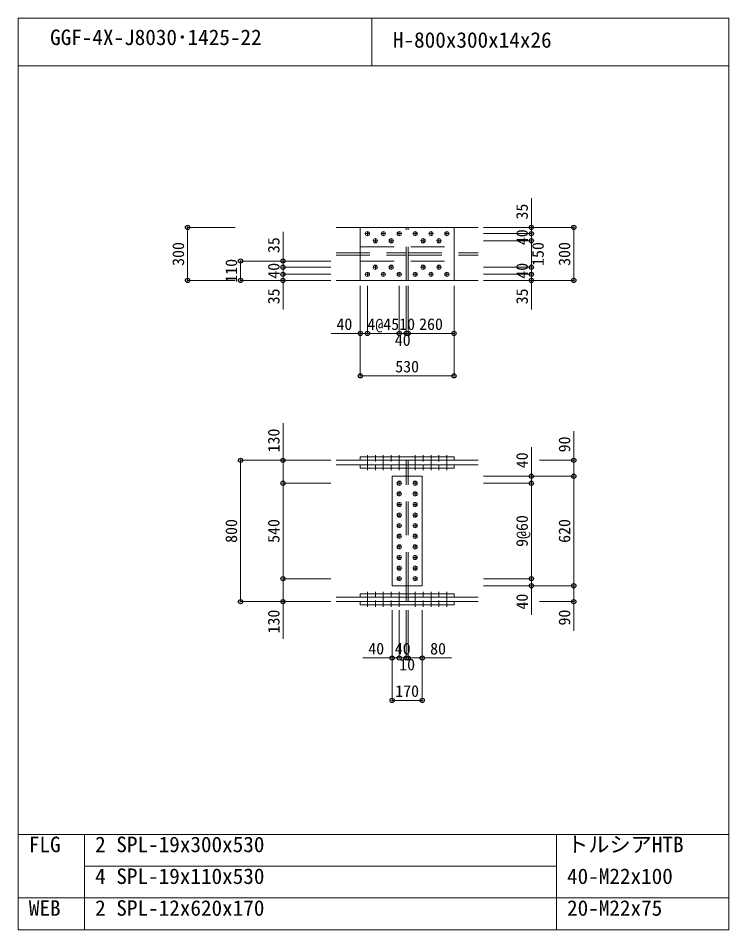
# Model space of a CAD drawing. Units: millimetres, scale not verified. Extents: x -8310 to 8310, y -4800 to 5700.
# Drawn here: x 4290 to 8310, y 540 to 5700 of the extents above; entities that cross this region are included whole.
import ezdxf
from ezdxf.enums import TextEntityAlignment as Align

# ---------------------------------------------------------------- set-up
doc = ezdxf.new("R2010")
doc.units = ezdxf.units.MM
doc.header["$LTSCALE"] = 30
doc.header["$PDMODE"] = 32
doc.header["$PDSIZE"] = 24
doc.linetypes.add('DASHED1', pattern=[1.8, 1.2, -0.6])
doc.linetypes.add('USER2', pattern=[9.525, 6.35, -3.175])
doc.layers.add('0-0', color=7, linetype='Continuous')
doc.layers.add('0-2', color=7, linetype='Continuous')
for name, color, linetype, lineweight in [('0-1', 7, 'Continuous', 18), ('0-5', 7, 'Continuous', 18), ('0-6', 7, 'USER2', 18), ('0-8', 7, 'Continuous', 18), ('0-9', 7, 'Continuous', 18), ('0-A', 7, 'Continuous', 18), ('0-B', 7, 'Continuous', 18)]:
    doc.layers.add(name, color=color, linetype=linetype, lineweight=lineweight)
doc.styles.add('ＭＳ ゴシック', font='')
doc.styles.get('ＭＳ ゴシック').set_extended_font_data('MS Gothic')

msp = doc.modelspace()

# ---------------------------------------------------------------- linework, layer by layer
at = {"layer": '0-0'}
for p in [(5248, 4515.5), (7193, 4515.5), (7193, 4480.5), (7433, 4515.5), (7193, 4440.5), (5548, 4325.5), (5788, 4325.5), (5788, 4290.5), (7193, 4290.5), (5788, 4250.5), (7193, 4250.5), (5248, 4215.5), (5548, 4215.5), (5788, 4215.5), (7193, 4215.5), (7433, 4215.5), (6225.5, 3915.5), (6265.5, 3915.5), (6445.5, 3915.5), (6485.5, 3915.5), (6495.5, 3915.5), (6755.5, 3915.5), (6225.5, 3675.5), (6755.5, 3675.5), (5548, 3197.5), (5788, 3197.5), (7433, 3197.5), (7193, 3107.5), (7433, 3107.5), (5788, 3067.5), (7193, 3067.5), (5788, 2527.5), (7193, 2527.5), (7193, 2487.5), (7433, 2487.5), (5548, 2397.5), (5788, 2397.5), (7433, 2397.5), (6405.5, 2078.5), (6445.5, 2078.5), (6485.5, 2078.5), (6495.5, 2078.5), (6575.5, 2078.5), (6405.5, 1838.5), (6575.5, 1838.5)]:
    msp.add_point(p, dxfattribs=at)
at = {"layer": '0-1'}
for p, q in [((4290, 540), (4290, 5700)), ((4290, 5700), (8310, 5700)), ((6290, 5430), (6290, 5700)), ((8310, 540), (8310, 5700)), ((4290, 5430), (8310, 5430)), ((4290, 1080), (8310, 1080)), ((4665, 540), (4665, 1080)), ((7335, 540), (7335, 1080)), ((4665, 900), (7335, 900)), ((4290, 720), (8310, 720)), ((4290, 540), (8310, 540))]:
    msp.add_line(p, q, dxfattribs=at)
at = {"layer": '0-5'}
for p, q in [((6088, 4515.5), (6485.5, 4515.5)), ((6225.5, 4515.5), (6755.5, 4515.5)), ((6225.5, 4215.5), (6225.5, 4515.5)), ((6495.5, 4515.5), (6893, 4515.5)), ((6088, 4215.5), (6485.5, 4215.5)), ((6495.5, 4215.5), (6893, 4215.5)), ((6225.5, 3216.5), (6755.5, 3216.5)), ((6225.5, 3197.5), (6225.5, 3216.5)), ((6088, 3197.5), (6485.5, 3197.5)), ((6225.5, 3171.5), (6755.5, 3171.5)), ((6225.5, 3152.5), (6225.5, 3171.5)), ((6485.5, 3107.5), (6485.5, 3152.5)), ((6495.5, 3197.5), (6893, 3197.5)), ((6495.5, 3171.5), (6495.5, 3197.5)), ((6495.5, 3171.5), (6893, 3171.5)), ((6495.5, 3107.5), (6495.5, 3152.5)), ((6405.5, 3107.5), (6575.5, 3107.5)), ((6405.5, 2487.5), (6405.5, 3107.5)), ((6485.5, 2442.5), (6485.5, 2487.5)), ((6495.5, 2442.5), (6495.5, 2487.5)), ((6225.5, 2442.5), (6485.5, 2442.5)), ((6225.5, 2423.5), (6225.5, 2442.5)), ((6485.5, 2442.5), (6755.5, 2442.5)), ((6755.5, 2423.5), (6755.5, 2442.5)), ((6088, 2423.5), (6485.5, 2423.5)), ((6225.5, 2423.5), (6485.5, 2423.5)), ((6225.5, 2397.5), (6485.5, 2397.5)), ((6225.5, 2378.5), (6225.5, 2397.5)), ((6225.5, 2378.5), (6485.5, 2378.5)), ((6485.5, 2423.5), (6755.5, 2423.5)), ((6485.5, 2397.5), (6755.5, 2397.5)), ((6485.5, 2378.5), (6755.5, 2378.5)), ((6495.5, 2397.5), (6893, 2397.5)), ((6755.5, 2378.5), (6755.5, 2397.5))]:
    msp.add_line(p, q, dxfattribs=at)
for points in [[(6225.5, 4215.5), (6755.5, 4215.5), (6755.5, 4515.5)], [(6225.5, 3197.5), (6755.5, 3197.5), (6755.5, 3216.5)], [(6088, 3171.5), (6485.5, 3171.5), (6485.5, 3197.5)], [(6225.5, 3152.5), (6755.5, 3152.5), (6755.5, 3171.5)], [(6405.5, 2487.5), (6575.5, 2487.5), (6575.5, 3107.5)], [(6088, 2397.5), (6485.5, 2397.5), (6485.5, 2423.5)], [(6495.5, 2397.5), (6495.5, 2423.5), (6893, 2423.5)]]:
    msp.add_lwpolyline(points, dxfattribs=at)
at = {"layer": '0-6'}
for p, q in [((6225.5, 4515.5), (6755.5, 4515.5)), ((6485.5, 4215.5), (6485.5, 4515.5)), ((6495.5, 4215.5), (6495.5, 4515.5)), ((6225.5, 4405.5), (6755.5, 4405.5)), ((6088, 4372.5), (6485.5, 4372.5)), ((6088, 4358.5), (6485.5, 4358.5)), ((6495.5, 4372.5), (6893, 4372.5)), ((6495.5, 4358.5), (6893, 4358.5)), ((6225.5, 4325.5), (6755.5, 4325.5)), ((6225.5, 4215.5), (6755.5, 4215.5)), ((6485.5, 3152.5), (6485.5, 3171.5)), ((6495.5, 3152.5), (6495.5, 3171.5)), ((6485.5, 2487.5), (6485.5, 3107.5)), ((6495.5, 2487.5), (6495.5, 3107.5)), ((6485.5, 2423.5), (6485.5, 2442.5)), ((6495.5, 2423.5), (6495.5, 2442.5))]:
    msp.add_line(p, q, dxfattribs=at)
at = {"layer": '0-8'}
for p, q in [((6265.5, 4469.5), (6265.5, 4491.5)), ((6355.5, 4469.5), (6355.5, 4491.5)), ((6445.5, 4469.5), (6445.5, 4491.5)), ((6535.5, 4469.5), (6535.5, 4491.5)), ((6625.5, 4469.5), (6625.5, 4491.5)), ((6715.5, 4469.5), (6715.5, 4491.5)), ((6254.5, 4480.5), (6276.5, 4480.5)), ((6299.5, 4440.5), (6321.5, 4440.5)), ((6310.5, 4429.5), (6310.5, 4451.5)), ((6344.5, 4480.5), (6366.5, 4480.5)), ((6389.5, 4440.5), (6411.5, 4440.5)), ((6400.5, 4429.5), (6400.5, 4451.5)), ((6434.5, 4480.5), (6456.5, 4480.5)), ((6524.5, 4480.5), (6546.5, 4480.5)), ((6569.5, 4440.5), (6591.5, 4440.5)), ((6580.5, 4429.5), (6580.5, 4451.5)), ((6614.5, 4480.5), (6636.5, 4480.5)), ((6659.5, 4440.5), (6681.5, 4440.5)), ((6670.5, 4429.5), (6670.5, 4451.5)), ((6704.5, 4480.5), (6726.5, 4480.5)), ((6299.5, 4290.5), (6321.5, 4290.5)), ((6310.5, 4279.5), (6310.5, 4301.5)), ((6389.5, 4290.5), (6411.5, 4290.5)), ((6400.5, 4279.5), (6400.5, 4301.5)), ((6569.5, 4290.5), (6591.5, 4290.5)), ((6580.5, 4279.5), (6580.5, 4301.5)), ((6659.5, 4290.5), (6681.5, 4290.5)), ((6670.5, 4279.5), (6670.5, 4301.5)), ((6254.5, 4250.5), (6276.5, 4250.5)), ((6265.5, 4239.5), (6265.5, 4261.5)), ((6344.5, 4250.5), (6366.5, 4250.5)), ((6355.5, 4239.5), (6355.5, 4261.5)), ((6434.5, 4250.5), (6456.5, 4250.5)), ((6445.5, 4239.5), (6445.5, 4261.5)), ((6524.5, 4250.5), (6546.5, 4250.5)), ((6535.5, 4239.5), (6535.5, 4261.5)), ((6614.5, 4250.5), (6636.5, 4250.5)), ((6625.5, 4239.5), (6625.5, 4261.5)), ((6704.5, 4250.5), (6726.5, 4250.5)), ((6715.5, 4239.5), (6715.5, 4261.5)), ((6434.5, 3067.5), (6456.5, 3067.5)), ((6445.5, 3056.5), (6445.5, 3078.5)), ((6524.5, 3067.5), (6546.5, 3067.5)), ((6535.5, 3056.5), (6535.5, 3078.5)), ((6434.5, 3007.5), (6456.5, 3007.5)), ((6445.5, 2996.5), (6445.5, 3018.5)), ((6524.5, 3007.5), (6546.5, 3007.5)), ((6535.5, 2996.5), (6535.5, 3018.5)), ((6434.5, 2947.5), (6456.5, 2947.5)), ((6445.5, 2936.5), (6445.5, 2958.5)), ((6524.5, 2947.5), (6546.5, 2947.5)), ((6535.5, 2936.5), (6535.5, 2958.5)), ((6445.5, 2876.5), (6445.5, 2898.5)), ((6535.5, 2876.5), (6535.5, 2898.5)), ((6434.5, 2887.5), (6456.5, 2887.5)), ((6445.5, 2816.5), (6445.5, 2838.5)), ((6524.5, 2887.5), (6546.5, 2887.5)), ((6535.5, 2816.5), (6535.5, 2838.5)), ((6434.5, 2827.5), (6456.5, 2827.5)), ((6524.5, 2827.5), (6546.5, 2827.5)), ((6434.5, 2767.5), (6456.5, 2767.5)), ((6445.5, 2756.5), (6445.5, 2778.5)), ((6524.5, 2767.5), (6546.5, 2767.5)), ((6535.5, 2756.5), (6535.5, 2778.5)), ((6434.5, 2707.5), (6456.5, 2707.5)), ((6445.5, 2696.5), (6445.5, 2718.5)), ((6524.5, 2707.5), (6546.5, 2707.5)), ((6535.5, 2696.5), (6535.5, 2718.5)), ((6434.5, 2647.5), (6456.5, 2647.5)), ((6445.5, 2636.5), (6445.5, 2658.5)), ((6524.5, 2647.5), (6546.5, 2647.5)), ((6535.5, 2636.5), (6535.5, 2658.5)), ((6434.5, 2587.5), (6456.5, 2587.5)), ((6445.5, 2576.5), (6445.5, 2598.5)), ((6524.5, 2587.5), (6546.5, 2587.5)), ((6535.5, 2576.5), (6535.5, 2598.5)), ((6445.5, 2516.5), (6445.5, 2538.5)), ((6535.5, 2516.5), (6535.5, 2538.5)), ((6434.5, 2527.5), (6456.5, 2527.5)), ((6524.5, 2527.5), (6546.5, 2527.5))]:
    msp.add_line(p, q, dxfattribs=at)
at = {"layer": '0-9'}
for p, q in [((6265.5, 3226.5), (6265.5, 3142.5)), ((6355.5, 3226.5), (6355.5, 3142.5)), ((6445.5, 3226.5), (6445.5, 3142.5)), ((6535.5, 3226.5), (6535.5, 3142.5)), ((6625.5, 3226.5), (6625.5, 3142.5)), ((6715.5, 3226.5), (6715.5, 3142.5)), ((6265.5, 2368.5), (6265.5, 2452.5)), ((6355.5, 2368.5), (6355.5, 2452.5)), ((6445.5, 2368.5), (6445.5, 2452.5)), ((6535.5, 2368.5), (6535.5, 2452.5)), ((6625.5, 2368.5), (6625.5, 2452.5)), ((6715.5, 2368.5), (6715.5, 2452.5))]:
    msp.add_line(p, q, dxfattribs=at)
at = {"layer": '0-9', "linetype": 'DASHED1'}
for p, q in [((6310.5, 3226.5), (6310.5, 3142.5)), ((6400.5, 3226.5), (6400.5, 3142.5)), ((6580.5, 3226.5), (6580.5, 3142.5)), ((6670.5, 3226.5), (6670.5, 3142.5)), ((6310.5, 2368.5), (6310.5, 2452.5)), ((6400.5, 2368.5), (6400.5, 2452.5)), ((6580.5, 2368.5), (6580.5, 2452.5)), ((6670.5, 2368.5), (6670.5, 2452.5))]:
    msp.add_line(p, q, dxfattribs=at)
at = {"layer": '0-A'}
for p, q in [((5518, 4515.5), (5248, 4515.5)), ((6923, 4515.5), (7193, 4515.5)), ((6923, 4515.5), (7433, 4515.5)), ((6923, 4480.5), (7193, 4480.5)), ((6923, 4440.5), (7193, 4440.5)), ((6058, 4325.5), (5548, 4325.5)), ((6058, 4325.5), (5788, 4325.5)), ((6058, 4290.5), (5788, 4290.5)), ((6923, 4290.5), (7193, 4290.5)), ((6058, 4250.5), (5788, 4250.5)), ((5788, 4050.5), (5788, 4250.5)), ((6923, 4250.5), (7193, 4250.5)), ((7193, 4050.5), (7193, 4250.5)), ((6058, 4215.5), (5788, 4215.5)), ((6225.5, 4185.5), (6225.5, 3915.5)), ((6225.5, 4185.5), (6225.5, 3675.5)), ((6265.5, 4185.5), (6265.5, 3915.5)), ((6265.5, 4185.5), (6265.5, 3915.5)), ((6445.5, 4185.5), (6445.5, 3915.5)), ((6445.5, 4185.5), (6445.5, 3915.5)), ((6485.5, 4185.5), (6485.5, 3915.5)), ((6485.5, 4185.5), (6485.5, 3915.5)), ((6495.5, 4185.5), (6495.5, 3915.5)), ((6495.5, 4185.5), (6495.5, 3915.5)), ((6755.5, 4185.5), (6755.5, 3915.5)), ((6755.5, 4185.5), (6755.5, 3675.5)), ((6923, 4215.5), (7193, 4215.5)), ((6060.5, 3915.5), (6265.5, 3915.5)), ((6265.5, 3915.5), (6445.5, 3915.5)), ((6445.5, 3915.5), (6485.5, 3915.5)), ((6485.5, 3915.5), (6495.5, 3915.5)), ((6495.5, 3915.5), (6755.5, 3915.5)), ((6225.5, 3675.5), (6755.5, 3675.5)), ((6058, 3197.5), (5548, 3197.5)), ((6058, 3197.5), (5788, 3197.5)), ((7239.59, 3197.5), (7433, 3197.5)), ((6923, 3107.5), (7193, 3107.5)), ((6923, 3107.5), (7433, 3107.5)), ((6058, 3067.5), (5788, 3067.5)), ((6923, 3067.5), (7193, 3067.5)), ((6058, 2527.5), (5788, 2527.5)), ((5788, 2187.5), (5788, 2527.5)), ((6923, 2527.5), (7193, 2527.5)), ((6923, 2487.5), (7193, 2487.5)), ((6923, 2487.5), (7433, 2487.5)), ((7193, 2322.5), (7193, 2527.5)), ((7433, 2232.5), (7433, 2487.5)), ((6058, 2397.5), (5788, 2397.5)), ((7239.59, 2397.5), (7433, 2397.5)), ((6405.5, 2348.5), (6405.5, 2078.5)), ((6405.5, 2348.5), (6405.5, 1838.5)), ((6445.5, 2348.5), (6445.5, 2078.5)), ((6445.5, 2348.5), (6445.5, 2078.5)), ((6485.5, 2348.5), (6485.5, 2078.5)), ((6485.5, 2348.5), (6485.5, 2078.5)), ((6495.5, 2348.5), (6495.5, 2078.5)), ((6495.5, 2348.5), (6495.5, 2078.5)), ((6575.5, 2348.5), (6575.5, 2078.5)), ((6575.5, 2348.5), (6575.5, 1838.5)), ((6240.5, 2078.5), (6445.5, 2078.5)), ((6445.5, 2078.5), (6485.5, 2078.5)), ((6485.5, 2078.5), (6495.5, 2078.5)), ((6495.5, 2078.5), (6740.5, 2078.5)), ((6405.5, 1838.5), (6575.5, 1838.5))]:
    msp.add_line(p, q, dxfattribs=at)
for points in [[(6923, 4480.5), (7193, 4480.5), (7193, 4680.5)], [(5518, 4215.5), (5248, 4215.5), (5248, 4515.5)], [(6058, 4290.5), (5788, 4290.5), (5788, 4490.5)], [(6923, 4215.5), (7433, 4215.5), (7433, 4515.5)], [(6923, 4440.5), (7193, 4440.5), (7193, 4480.5)], [(6923, 4290.5), (7193, 4290.5), (7193, 4440.5)], [(6058, 4215.5), (5548, 4215.5), (5548, 4325.5)], [(6058, 4250.5), (5788, 4250.5), (5788, 4290.5)], [(6923, 4250.5), (7193, 4250.5), (7193, 4290.5)], [(6058, 3067.5), (5788, 3067.5), (5788, 3407.5)], [(6923, 3107.5), (7433, 3107.5), (7433, 3362.5)], [(6923, 3067.5), (7193, 3067.5), (7193, 3272.5)], [(6058, 2397.5), (5548, 2397.5), (5548, 3197.5)], [(6923, 2487.5), (7433, 2487.5), (7433, 3107.5)], [(6058, 2527.5), (5788, 2527.5), (5788, 3067.5)], [(6923, 2527.5), (7193, 2527.5), (7193, 3067.5)]]:
    msp.add_lwpolyline(points, dxfattribs=at)
at = {"layer": '0-B'}
for centre in [(6265.5, 4480.5), (6355.5, 4480.5), (6445.5, 4480.5), (6535.5, 4480.5), (6625.5, 4480.5), (6715.5, 4480.5), (6310.5, 4440.5), (6400.5, 4440.5), (6580.5, 4440.5), (6670.5, 4440.5), (6310.5, 4290.5), (6400.5, 4290.5), (6580.5, 4290.5), (6670.5, 4290.5), (6265.5, 4250.5), (6355.5, 4250.5), (6445.5, 4250.5), (6535.5, 4250.5), (6625.5, 4250.5), (6715.5, 4250.5), (6445.5, 3067.5), (6535.5, 3067.5), (6445.5, 3007.5), (6535.5, 3007.5), (6445.5, 2947.5), (6535.5, 2947.5), (6445.5, 2887.5), (6535.5, 2887.5), (6445.5, 2827.5), (6535.5, 2827.5), (6445.5, 2767.5), (6535.5, 2767.5), (6445.5, 2707.5), (6535.5, 2707.5), (6445.5, 2647.5), (6535.5, 2647.5), (6445.5, 2587.5), (6535.5, 2587.5), (6445.5, 2527.5), (6535.5, 2527.5)]:
    msp.add_circle(centre, 12, dxfattribs=at)

# ---------------------------------------------------------------- texts
at = {"layer": '0-2', "style": 'ＭＳ ゴシック'}
for s, p in [('GGF-4X-J8030･1425-22', (4470, 5521.8)), ('H-800x300x14x26', (6410, 5506.8)), ('FLG', (4350, 952.8)), ('2', (4725, 952.8)), ('SPL-19x300x530', (4845, 952.8)), ('トルシアHTB', (7395, 952.8)), ('4', (4725, 772.8)), ('SPL-19x110x530', (4845, 772.8)), ('40-M22x100', (7395, 772.8)), ('WEB', (4350, 592.8)), ('2', (4725, 592.8)), ('SPL-12x620x170', (4845, 592.8)), ('20-M22x75', (7395, 592.8))]:
    msp.add_text(s, height=87.98, dxfattribs=at).set_placement(p, align=Align.BOTTOM_LEFT)
at = {"layer": '0-A', "style": 'ＭＳ ゴシック'}
for s, p in [('35', (7193, 4560.5)), ('40', (7193, 4415.5)), ('35', (5788, 4370.5)), ('300', (5248, 4298)), ('150', (7283, 4298)), ('300', (7433, 4298)), ('110', (5548, 4203)), ('40', (5788, 4225.5)), ('40', (7193, 4225.5)), ('35', (5788, 4080.5)), ('35', (7193, 4080.5)), ('130', (5788, 3242.5)), ('90', (7433, 3242.5)), ('40', (7193, 3152.5)), ('800', (5548, 2730)), ('540', (5788, 2730)), ('9@60', (7193, 2707.5)), ('620', (7433, 2730)), ('40', (7193, 2352.5)), ('130', (5788, 2217.5)), ('90', (7433, 2262.5))]:
    msp.add_text(s, height=65.98, rotation=90, dxfattribs=at).set_placement(p, align=Align.BOTTOM_LEFT)
for s, p in [('40', (6090.5, 3915.5)), ('4@45', (6265.5, 3915.5)), ('10', (6445.5, 3915.5)), ('260', (6558, 3915.5)), ('40', (6420.5, 3825.5)), ('530', (6423, 3675.5)), ('40', (6270.5, 2078.5)), ('40', (6420.5, 2078.5)), ('80', (6620.5, 2078.5)), ('10', (6445.5, 1988.5)), ('170', (6423, 1838.5))]:
    msp.add_text(s, height=65.98, dxfattribs=at).set_placement(p, align=Align.BOTTOM_LEFT)

doc.saveas('drawing.dxf')
